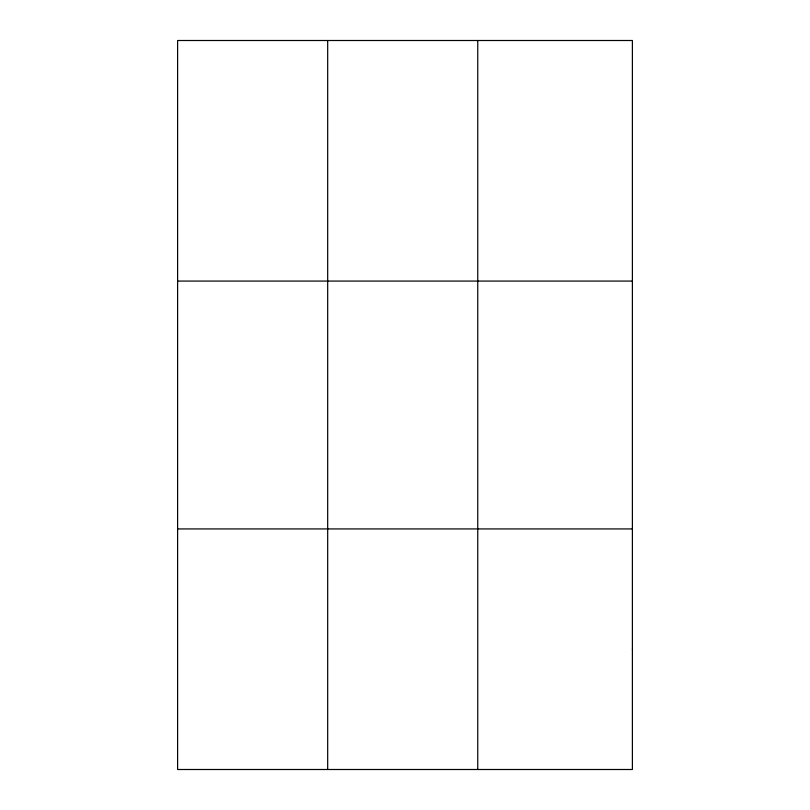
<?xml version="1.0" encoding="UTF-8"?>
<svg xmlns="http://www.w3.org/2000/svg" width="810" height="810" viewBox="0 0 810 810"><rect width="100%" height="100%" fill="white"/><g stroke="black" fill="none" stroke-linecap="round" stroke-linejoin="round"><path stroke-width="1.21" d="M327.685 40.5L327.685 769.5M477.758 40.5L477.758 769.5M177.613 281.07L632.387 281.07M177.613 528.93L632.387 528.93M632.387 649.215L632.387 769.5L177.613 769.5L177.613 40.5L632.387 40.5L632.387 649.215"/></g></svg>
